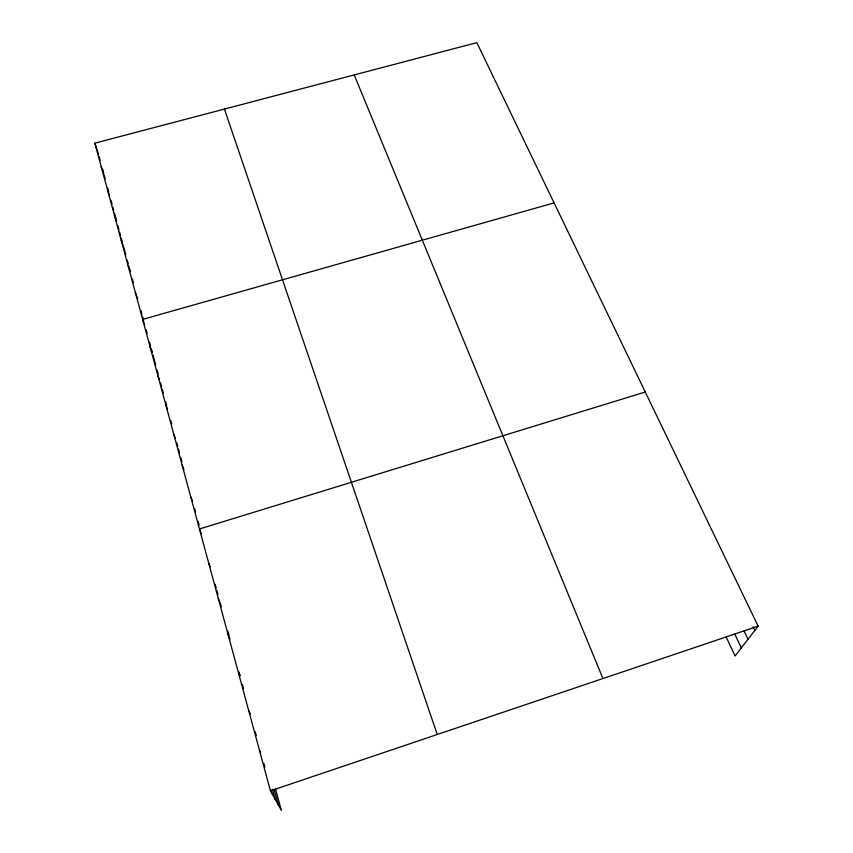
<?xml version="1.0" encoding="UTF-8"?>
<svg xmlns="http://www.w3.org/2000/svg" width="853" height="853" viewBox="0 0 853 853"><rect width="100%" height="100%" fill="white"/><g stroke="black" fill="none" stroke-linecap="round" stroke-linejoin="round"><path stroke-width="1.28" d="M275.444 788.705L281.351 810.35L270.444 790.838L94.864 143.165L476.838 42.65L758.136 626.134L735.073 655.989L726.223 637.084M270.444 790.838L758.136 626.134M645.263 392.017L199.453 528.977L201.575 534.063M554.087 202.897L142.643 319.406L144.669 324.801M259.376 750.022L260.496 752.186M248.639 710.421L250.419 714.025M753.039 626.891L754.766 630.495M744.061 630.985L747.996 639.26M734.508 633.502L741.3 647.917M238.691 672.985L240.077 675.928L239.043 672.1M228.114 634.685L230.033 638.929M218.283 598.443L219.786 601.845M208.74 563.225L210.286 566.84M354.23 74.915L602.943 678.551M190.688 496.649L192.426 500.903M182.158 465.162L183.939 469.598M173.841 434.497L175.206 437.952M165.738 404.621L167.593 409.376M157.848 375.501L159.266 379.18M150.149 347.107L152.154 352.364M135.318 292.387L137.791 299.019M128.174 266.019L130.253 271.67M121.19 240.279L123.301 246.037M114.377 215.148L116.509 221.012M107.723 190.592L109.451 195.369M101.219 166.612L103.831 173.884M94.864 143.165L98.5 154.233M224.414 109.077L437.237 734.508M274.303 790.027L278.409 805.093M272.459 789.196L275.242 799.432M99.161 156.696L100.164 160.375M102.499 168.969L103.49 172.658M104.173 175.142L105.196 178.906M107.574 187.703L108.598 191.477M111.007 200.327L112.052 204.187M112.745 206.757L113.801 210.616M114.494 213.186L116.584 220.906M117.959 225.938L118.972 229.692M119.655 232.187L120.668 235.94M121.35 238.445L122.363 242.188M123.728 247.189L125.807 254.876M127.193 259.994L128.238 263.833M128.931 266.392L129.976 270.241M132.364 279.038L133.388 282.791M140.916 310.535L141.95 314.373M142.654 316.932L143.688 320.771M146.098 329.642L147.121 333.395M149.488 342.149L150.512 345.902M151.194 348.408L152.207 352.161M152.9 354.699L155.683 364.956M157.08 370.085L158.125 373.934M160.545 382.89L161.58 386.665M162.262 389.181L163.286 392.956M165.674 401.763L166.698 405.538M170.749 420.465L171.752 424.176M176.806 442.792L177.84 446.599M178.522 449.136L179.556 452.943M180.943 458.018L181.966 461.825M194.612 508.388L195.657 512.237M198.088 521.226L199.133 525.075M215.201 584.262L216.214 588.005M216.897 590.511L217.91 594.253M220.277 602.986L221.322 606.835M227.943 631.231L228.988 635.08M242.487 684.82L243.521 688.627M255.228 731.746L256.252 735.542M263.812 763.371L264.835 767.167M271.009 789.91L272.043 793.695"/></g></svg>
